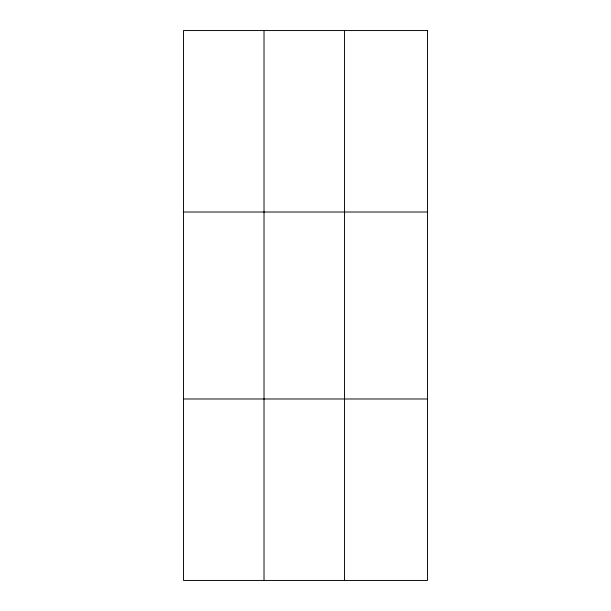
<?xml version="1.0" encoding="UTF-8"?>
<svg xmlns="http://www.w3.org/2000/svg" width="611" height="611" viewBox="0 0 611 611"><rect width="100%" height="100%" fill="white"/><g stroke="black" fill="none" stroke-linecap="round" stroke-linejoin="round"><path stroke-width="0.92" d="M264.021 580.45L264.021 30.55M344.543 580.45L344.543 30.55M183.499 212.017L427.501 212.017M183.499 398.983L427.501 398.983M427.501 30.55L427.501 580.45L183.499 580.45L183.499 30.55L427.501 30.55"/></g></svg>
